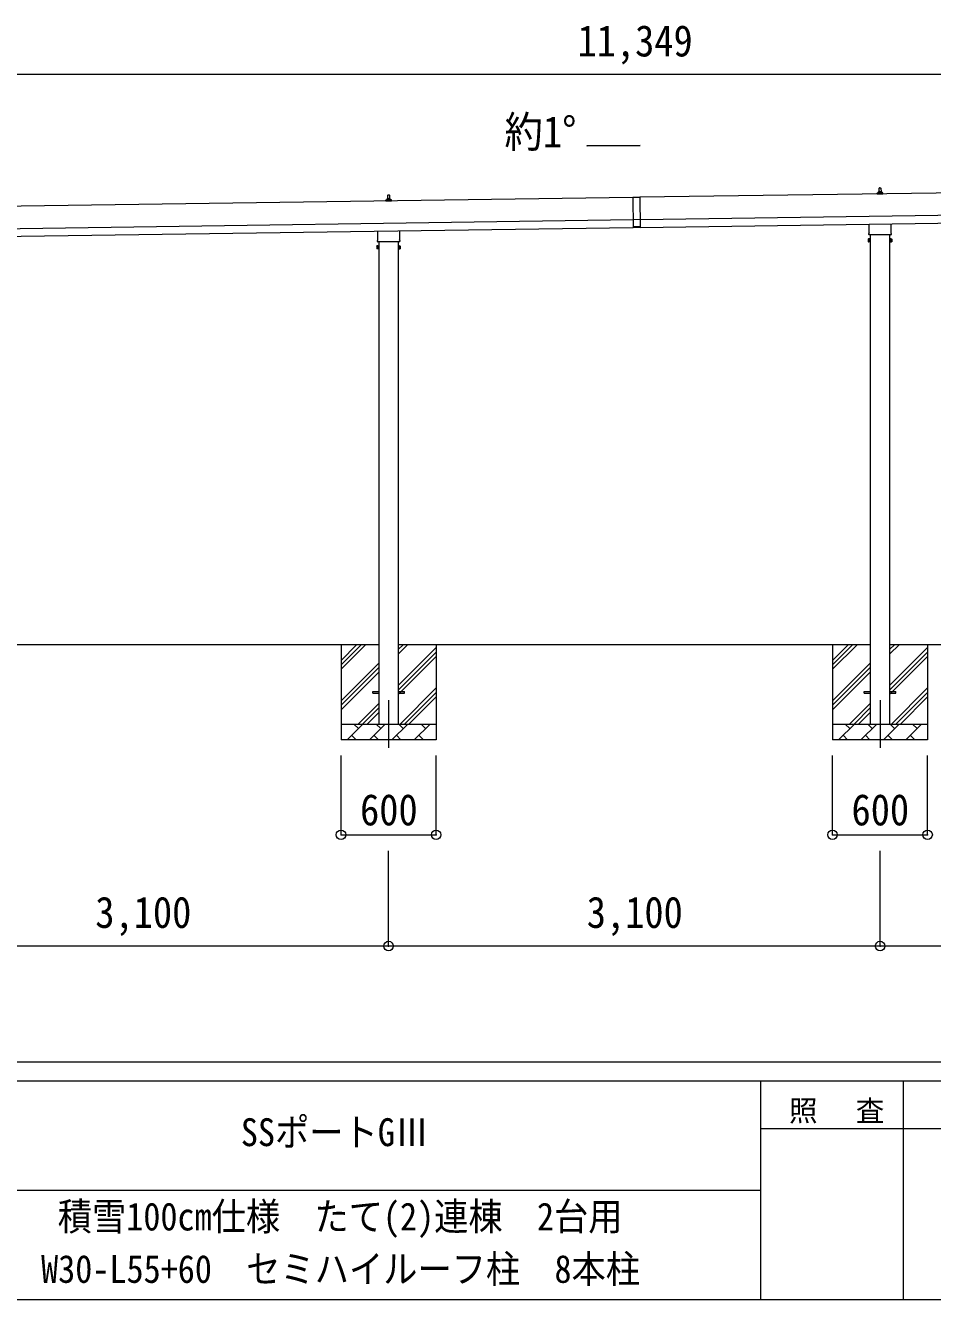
# Model space of a CAD drawing. Units: millimetres at full size, sheet at 1:60. Extents: x -16864 to 16864, y -11640 to 11640.
# Drawn here: x 766 to 6488, y -11640 to -3601 of the extents above; entities that cross this region are included whole.
import ezdxf
from ezdxf.enums import TextEntityAlignment as Align

# ---------------------------------------------------------------- set-up
doc = ezdxf.new("R2010")
doc.units = ezdxf.units.MM
doc.header["$LTSCALE"] = 60
doc.header["$PDMODE"] = 32
doc.header["$PDSIZE"] = 60
doc.linetypes.add('CHAIN1', pattern=[8, 5, -1, 1, -1])
for name, color, linetype, lineweight in [('0-1_Defpoints', 7, 'CHAIN1', 9), ('0-2_TEXT1', 4, 'Continuous', 9), ('0-3_SHAPE', 7, 'Continuous', 9), ('0-7_PARTS2', 7, 'Continuous', 9), ('0-8_TABLE1', 6, 'Continuous', 9), ('F-0', 7, 'Continuous', 9)]:
    doc.layers.add(name, color=color, linetype=linetype, lineweight=lineweight)
doc.styles.add('ＭＳ ゴシック', font='')
doc.styles.get('ＭＳ ゴシック').set_extended_font_data('MS Gothic')

msp = doc.modelspace()

# ---------------------------------------------------------------- linework, layer by layer
at = {"layer": '0-1_Defpoints'}
for p, q in [((3056.7, -7858.64), (3056.7, -8207.64)), ((6156.7, -7858.64), (6156.7, -8207.64))]:
    msp.add_line(p, q, dxfattribs=at)
at = {"layer": '0-2_TEXT1'}
for p, q in [((4644.6, -4357.81), (4308.6, -4362.61)), ((10247.38, -4605.22), (4641.76, -4685.3)), ((6138.75, -4666.31), (6138.75, -4658.6)), ((6139.14, -4657.81), (6174.87, -4657.81)), ((6139.52, -4657.63), (6146.24, -4656)), ((6146.62, -4655.81), (6167.39, -4655.81)), ((6147, -4655.03), (6147, -4650.81)), ((6148, -4650.81), (6166, -4650.81)), ((6151, -4650.81), (6151.73, -4627.29)), ((6152.73, -4626.31), (6161.28, -4626.31)), ((6162.28, -4627.29), (6163, -4650.81)), ((6167, -4655.03), (6167, -4650.81)), ((6174.49, -4657.63), (6167.77, -4656)), ((6175.25, -4666.31), (6175.25, -4658.6)), ((4596.76, -4685.95), (-1033.7, -4766.38)), ((3038.75, -4710.6), (3038.75, -4702.88)), ((3075.25, -4710.6), (3038.75, -4710.6)), ((3039.14, -4702.1), (3074.87, -4702.1)), ((3039.52, -4701.91), (3046.24, -4700.28)), ((3046.62, -4700.1), (3067.39, -4700.1)), ((3047, -4699.31), (3047, -4695.1)), ((3048, -4695.1), (3066, -4695.1)), ((3051, -4695.1), (3051.73, -4671.57)), ((3052.73, -4670.6), (3061.28, -4670.6)), ((3062.28, -4671.57), (3063, -4695.1)), ((3067, -4699.31), (3067, -4695.1)), ((3074.49, -4701.91), (3067.77, -4700.28)), ((3075.25, -4710.6), (3075.25, -4702.88)), ((4596.75, -4684.95), (4641.75, -4684.3)), ((4596.75, -4684.95), (4599.5, -4877.43)), ((4641.76, -4685.3), (4596.76, -4685.95)), ((4641.75, -4684.3), (4644.5, -4876.79)), ((6175.25, -4666.31), (6138.75, -4666.31)), ((4643.76, -4825.29), (10249.38, -4745.21)), ((4644.47, -4875.29), (10250.09, -4795.21)), ((-1031.7, -4906.37), (4598.76, -4825.93)), ((-1030.99, -4956.36), (4599.48, -4875.93)), ((2988.4, -4954.58), (2988.4, -4898.94)), ((3125, -4896.99), (3125, -4954.58)), ((4643.77, -4826.29), (4598.78, -4826.93)), ((4644.42, -4871.79), (4599.43, -4872.43)), ((4644.5, -4876.79), (4599.5, -4877.43)), ((6088.4, -4910.3), (6088.4, -4854.66)), ((6225, -4852.71), (6225, -4910.3)), ((2986.7, -4963.36), (2986.7, -4957.86)), ((3124.63, -4966.86), (2988.76, -4966.86)), ((2994.2, -4966.86), (2994.2, -8008.64)), ((3119.2, -8008.64), (3119.2, -4966.86)), ((3126.7, -4957.86), (3126.7, -4963.36)), ((6082.7, -4948.57), (6083.46, -4947.26)), ((6082.7, -4948.57), (6082.7, -4965.57)), ((6082.7, -4965.57), (6083.46, -4966.89)), ((6089.7, -4952.16), (6083.46, -4952.16)), ((6089.7, -4961.98), (6083.46, -4961.98)), ((6089.7, -4966.89), (6083.46, -4966.89)), ((6086.7, -4919.07), (6086.7, -4913.57)), ((6224.63, -4922.57), (6088.76, -4922.57)), ((6092.2, -4966.27), (6089.7, -4966.27)), ((6094.2, -4922.57), (6094.2, -8008.64)), ((6219.2, -8008.64), (6219.2, -4922.57)), ((6221.2, -4966.27), (6223.7, -4966.27)), ((6223.7, -4952.16), (6229.94, -4952.16)), ((6223.7, -4961.98), (6229.94, -4961.98)), ((6223.7, -4966.89), (6229.94, -4966.89)), ((6226.7, -4913.57), (6226.7, -4919.07)), ((6230.7, -4948.57), (6229.94, -4947.26)), ((6230.7, -4965.57), (6229.94, -4966.89)), ((6230.7, -4948.57), (6230.7, -4965.57)), ((2982.7, -4992.86), (2983.46, -4991.54)), ((2982.7, -4992.86), (2982.7, -5009.86)), ((2982.7, -5009.86), (2983.46, -5011.17)), ((2989.7, -4996.45), (2983.46, -4996.45)), ((2989.7, -5006.26), (2983.46, -5006.26)), ((2989.7, -5011.17), (2983.46, -5011.17)), ((2992.2, -5010.56), (2989.7, -5010.56)), ((3121.2, -5010.56), (3123.7, -5010.56)), ((3123.7, -4996.45), (3129.94, -4996.45)), ((3123.7, -5006.26), (3129.94, -5006.26)), ((3123.7, -5011.17), (3129.94, -5011.17)), ((3130.7, -4992.86), (3129.94, -4991.54)), ((3130.7, -5009.86), (3129.94, -5011.17)), ((3130.7, -4992.86), (3130.7, -5009.86)), ((2956.7, -7804.14), (2994.2, -7804.14)), ((2956.7, -7813.14), (2956.7, -7804.14)), ((2956.7, -7804.14), (2994.2, -7804.14)), ((2956.7, -7813.14), (2956.7, -7804.14)), ((2956.7, -7813.14), (2994.2, -7813.14)), ((2956.7, -7813.14), (2994.2, -7813.14)), ((3119.2, -7804.14), (3156.7, -7804.14)), ((3119.2, -7804.14), (3156.7, -7804.14)), ((3119.2, -7813.14), (3156.7, -7813.14)), ((3119.2, -7813.14), (3156.7, -7813.14)), ((3156.7, -7813.14), (3156.7, -7804.14)), ((3156.7, -7813.14), (3156.7, -7804.14)), ((6056.7, -7804.14), (6094.2, -7804.14)), ((6056.7, -7813.14), (6056.7, -7804.14)), ((6056.7, -7804.14), (6094.2, -7804.14)), ((6056.7, -7813.14), (6056.7, -7804.14)), ((6056.7, -7813.14), (6094.2, -7813.14)), ((6056.7, -7813.14), (6094.2, -7813.14)), ((6219.2, -7804.14), (6256.7, -7804.14)), ((6219.2, -7804.14), (6256.7, -7804.14)), ((6219.2, -7813.14), (6256.7, -7813.14)), ((6219.2, -7813.14), (6256.7, -7813.14)), ((6256.7, -7813.14), (6256.7, -7804.14)), ((6256.7, -7813.14), (6256.7, -7804.14))]:
    msp.add_line(p, q, dxfattribs=at)
for points in [[(6089.7, -4966.89), (6089.7, -4947.26), (6083.46, -4947.26)], [(6089.7, -4966.27), (6089.7, -4947.87), (6092.2, -4947.87)], [(6223.7, -4966.27), (6223.7, -4947.87), (6221.2, -4947.87)], [(6223.7, -4966.89), (6223.7, -4947.26), (6229.94, -4947.26)], [(2989.7, -5011.17), (2989.7, -4991.54), (2983.46, -4991.54)], [(2989.7, -5010.56), (2989.7, -4992.16), (2992.2, -4992.16)], [(3123.7, -5010.56), (3123.7, -4992.16), (3121.2, -4992.16)], [(3123.7, -5011.17), (3123.7, -4991.54), (3129.94, -4991.54)]]:
    msp.add_lwpolyline(points, dxfattribs=at)
for points in [[(6092.2, -4967.57), (6092.2, -4946.57), (6094.2, -4946.57), (6094.2, -4967.57)], [(6221.2, -4967.57), (6221.2, -4946.57), (6219.2, -4946.57), (6219.2, -4967.57)], [(2992.2, -5011.86), (2992.2, -4990.86), (2994.2, -4990.86), (2994.2, -5011.86)], [(3121.2, -5011.86), (3121.2, -4990.86), (3119.2, -4990.86), (3119.2, -5011.86)]]:
    msp.add_lwpolyline(points, close=True, dxfattribs=at)
for centre, radius, start, end in [((6139.75, -4658.6), 1, 103.62699, 180), ((6146, -4655.03), 1, 283.62699, 0), ((6151.09, -4651.45), 4.13, 90, 171.17633), ((6148, -4651.81), 1, 90, 180), ((6152.73, -4627.31), 1, 90, 178.60509), ((6160.34, -4650.81), 4.83, 133.60282, 180), ((6153.67, -4650.81), 4.83, 0, 46.39718), ((6161.28, -4627.31), 1, 1.39491, 90), ((6162.92, -4651.45), 4.13, 8.82367, 90), ((6166, -4651.81), 1, 0, 90), ((6168, -4655.03), 1, 180, 256.37301), ((6174.25, -4658.6), 1, 0, 76.37301), ((3039.75, -4702.88), 1, 103.62699, 180), ((3046, -4699.31), 1, 283.62699, 0), ((3051.09, -4695.73), 4.13, 90, 171.17633), ((3048, -4696.1), 1, 90, 180), ((3052.73, -4671.6), 1, 90, 178.60509), ((3060.34, -4695.1), 4.83, 133.60282, 180), ((3053.67, -4695.1), 4.83, 0, 46.39718), ((3061.28, -4671.6), 1, 1.39491, 90), ((3062.92, -4695.73), 4.13, 8.82367, 90), ((3066, -4696.1), 1, 0, 90), ((3068, -4699.31), 1, 180, 256.37301), ((3074.25, -4702.88), 1, 0, 76.37301), ((2990.7, -4957.86), 4, 125.09963, 180), ((2990.7, -4963.36), 4, 180, 194.47751), ((2990.7, -4963.36), 4, 194.47751, 241.04498), ((3122.7, -4963.36), 4, 298.95502, 345.52249), ((3122.7, -4957.86), 4, 0, 54.90037), ((3122.7, -4963.36), 4, 345.52249, 0), ((6087.04, -4949.71), 4.34, 145.61575, 214.38425), ((6087.04, -4964.43), 4.34, 145.61575, 214.38425), ((6098.94, -4957.07), 16.24, 162.41205, 197.58795), ((6090.7, -4913.57), 4, 125.09963, 180), ((6090.7, -4919.07), 4, 180, 194.47751), ((6090.7, -4919.07), 4, 194.47751, 241.04498), ((6222.7, -4919.07), 4, 298.95502, 345.52249), ((6222.7, -4913.57), 4, 0, 54.90037), ((6222.7, -4919.07), 4, 345.52249, 0), ((6226.35, -4949.71), 4.34, 325.61575, 34.38425), ((6214.46, -4957.07), 16.24, 342.41205, 17.58795), ((6226.35, -4964.43), 4.34, 325.61575, 34.38425), ((2987.04, -4994), 4.34, 145.61575, 214.38425), ((2998.94, -5001.36), 16.24, 162.41205, 197.58795), ((2987.04, -5008.72), 4.34, 145.61575, 214.38425), ((3126.35, -4994), 4.34, 325.61575, 34.38425), ((3114.46, -5001.36), 16.24, 342.41205, 17.58795), ((3126.35, -5008.72), 4.34, 325.61575, 34.38425)]:
    msp.add_arc(centre, radius, start, end, dxfattribs=at)
at = {"layer": '0-3_SHAPE'}
for p, q in [((2994.2, -7508.64), (19.2, -7508.64)), ((2756.7, -7508.64), (2756.7, -8108.64)), ((2756.7, -7607.12), (2855.18, -7508.64)), ((2756.7, -7663.69), (2911.75, -7508.64)), ((2756.7, -7635.41), (2883.46, -7508.64)), ((6094.2, -7508.64), (3119.2, -7508.64)), ((3119.2, -7565.75), (3176.31, -7508.64)), ((3119.2, -7537.47), (3148.02, -7508.64)), ((3119.2, -7763.74), (3356.7, -7526.24)), ((3119.2, -7792.02), (3356.7, -7554.52)), ((3356.7, -7508.64), (3356.7, -8108.64)), ((5856.7, -7508.64), (5856.7, -8108.64)), ((5856.7, -7607.12), (5955.18, -7508.64)), ((5856.7, -7663.69), (6011.75, -7508.64)), ((5856.7, -7635.41), (5983.46, -7508.64)), ((9194.2, -7508.64), (6219.2, -7508.64)), ((6219.2, -7565.75), (6276.31, -7508.64)), ((6219.2, -7537.47), (6248.02, -7508.64)), ((6219.2, -7763.74), (6456.7, -7526.24)), ((6219.2, -7792.02), (6456.7, -7554.52)), ((6456.7, -7508.64), (6456.7, -8108.64)), ((2756.7, -7861.68), (2994.2, -7624.18)), ((3119.2, -7820.31), (3356.7, -7582.81)), ((5856.7, -7861.68), (6094.2, -7624.18)), ((6219.2, -7820.31), (6456.7, -7582.81)), ((2756.7, -7889.97), (2994.2, -7652.47)), ((2756.7, -7918.25), (2994.2, -7680.75)), ((5856.7, -7889.97), (6094.2, -7652.47)), ((5856.7, -7918.25), (6094.2, -7680.75)), ((3128.85, -8008.64), (3356.7, -7780.8)), ((6228.85, -8008.64), (6456.7, -7780.8)), ((3157.14, -8008.64), (3356.7, -7809.08)), ((3185.42, -8008.64), (3356.7, -7837.37)), ((6257.14, -8008.64), (6456.7, -7809.08)), ((6285.42, -8008.64), (6456.7, -7837.37)), ((2864.3, -8008.64), (2994.2, -7878.74)), ((2892.58, -8008.64), (2994.2, -7907.02)), ((2920.86, -8008.64), (2994.2, -7935.31)), ((5964.3, -8008.64), (6094.2, -7878.74)), ((5992.58, -8008.64), (6094.2, -7907.02)), ((6020.86, -8008.64), (6094.2, -7935.31)), ((2756.7, -8008.64), (3356.7, -8008.64)), ((2794.56, -8108.64), (2894.56, -8008.64)), ((2866.01, -8037.2), (2837.46, -8008.64)), ((2935.99, -8108.64), (3035.99, -8008.64)), ((3007.43, -8037.2), (2978.88, -8008.64)), ((3077.41, -8108.64), (3177.41, -8008.64)), ((3148.85, -8037.2), (3120.3, -8008.64)), ((3218.83, -8108.64), (3318.83, -8008.64)), ((3290.27, -8037.2), (3261.72, -8008.64)), ((5856.7, -8008.64), (6456.7, -8008.64)), ((5894.56, -8108.64), (5994.56, -8008.64)), ((5966.01, -8037.2), (5937.46, -8008.64)), ((6035.99, -8108.64), (6135.99, -8008.64)), ((6107.43, -8037.2), (6078.88, -8008.64)), ((6177.41, -8108.64), (6277.41, -8008.64)), ((6248.85, -8037.2), (6220.3, -8008.64)), ((6318.83, -8108.64), (6418.83, -8008.64)), ((6390.27, -8037.2), (6361.72, -8008.64)), ((3356.7, -8108.64), (2756.7, -8108.64)), ((2823.12, -8080.09), (2851.67, -8108.64)), ((2964.54, -8080.09), (2993.09, -8108.64)), ((3105.96, -8080.09), (3134.51, -8108.64)), ((3247.38, -8080.09), (3275.94, -8108.64)), ((6456.7, -8108.64), (5856.7, -8108.64)), ((5923.12, -8080.09), (5951.67, -8108.64)), ((6064.54, -8080.09), (6093.09, -8108.64)), ((6205.96, -8080.09), (6234.51, -8108.64)), ((6347.38, -8080.09), (6375.94, -8108.64))]:
    msp.add_line(p, q, dxfattribs=at)
at = {"layer": '0-7_PARTS2', "color": 4}
for p, q in [((4308.6, -4362.61), (4308.6, -4357.81)), ((4308.6, -4357.81), (4644.6, -4357.81))]:
    msp.add_line(p, q, dxfattribs=at)
at = {"layer": '0-8_TABLE1'}
for p, q in [((10282.7, -3911), (-1066.3, -3911)), ((2756.7, -8707.64), (2756.7, -8207.64)), ((3356.7, -8707.64), (3356.7, -8207.64)), ((5856.7, -8707.64), (5856.7, -8207.64)), ((6456.7, -8707.64), (6456.7, -8207.64)), ((2756.7, -8707.64), (3356.7, -8707.64)), ((5856.7, -8707.64), (6456.7, -8707.64)), ((3056.7, -9409.64), (3056.7, -8809.64)), ((6156.7, -9409.64), (6156.7, -8809.64)), ((3056.7, -9409.64), (-43.3, -9409.64)), ((6156.7, -9409.64), (3056.7, -9409.64)), ((9256.7, -9409.64), (6156.7, -9409.64))]:
    msp.add_line(p, q, dxfattribs=at)
for p in [(2756.7, -8707.64), (3356.7, -8707.64), (5856.7, -8707.64), (6456.7, -8707.64), (3056.7, -9409.64), (6156.7, -9409.64)]:
    msp.add_point(p, dxfattribs=at)
at = {"layer": 'F-0', "color": 5, "lineweight": 5}
for p, q in [((-16864.12, -10140), (16015.88, -10140)), ((-16864.12, -10260), (10682.37, -10260)), ((5402.37, -10260), (5402.37, -11640)), ((6302.37, -10260), (6302.37, -11640)), ((5402.37, -10560), (9002.37, -10560)), ((-6897.63, -10950), (5402.37, -10950)), ((-16864.12, -11640), (16015.88, -11640))]:
    msp.add_line(p, q, dxfattribs=at)

# ---------------------------------------------------------------- texts
at = {"layer": '0-7_PARTS2', "style": 'ＭＳ ゴシック', "width": 0.9}
msp.add_text('約1°', height=197.9, dxfattribs=at).set_placement((3787.52, -4430.37), align=Align.BOTTOM_LEFT)
at = {"layer": '0-8_TABLE1', "color": 7, "style": 'ＭＳ ゴシック', "width": 0.9}
for s, p in [('11,349', (4248.2, -3856)), ('600', (2876.7, -8707.64)), ('600', (5976.7, -8707.64)), ('3,100', (1206.7, -9354.64)), ('3,100', (4306.7, -9354.64))]:
    msp.add_text(s, height=197.9, dxfattribs=at).set_placement(p, align=Align.BOTTOM_LEFT)
at = {"layer": 'F-0', "style": 'ＭＳ ゴシック', "width": 0.9}
for s, p in [('SSポートGⅢ', (2124.87, -10725)), ('積雪100cm仕様\u3000たて(2)連棟\u30002台用', (969.87, -11256.91)), ('W30-L55+60\u3000セミハイルーフ柱\u30008本柱', (864.87, -11587.74))]:
    msp.add_text(s, height=176, dxfattribs=at).set_placement(p, align=Align.BOTTOM_LEFT)
at = {"layer": 'F-0', "insert": (5582.37, -10530), "char_height": 132, "attachment_point": 7, "style": 'ＭＳ ゴシック'}
msp.add_mtext('\\T1.17;照\u3000査', dxfattribs=at)

doc.saveas('drawing.dxf')
